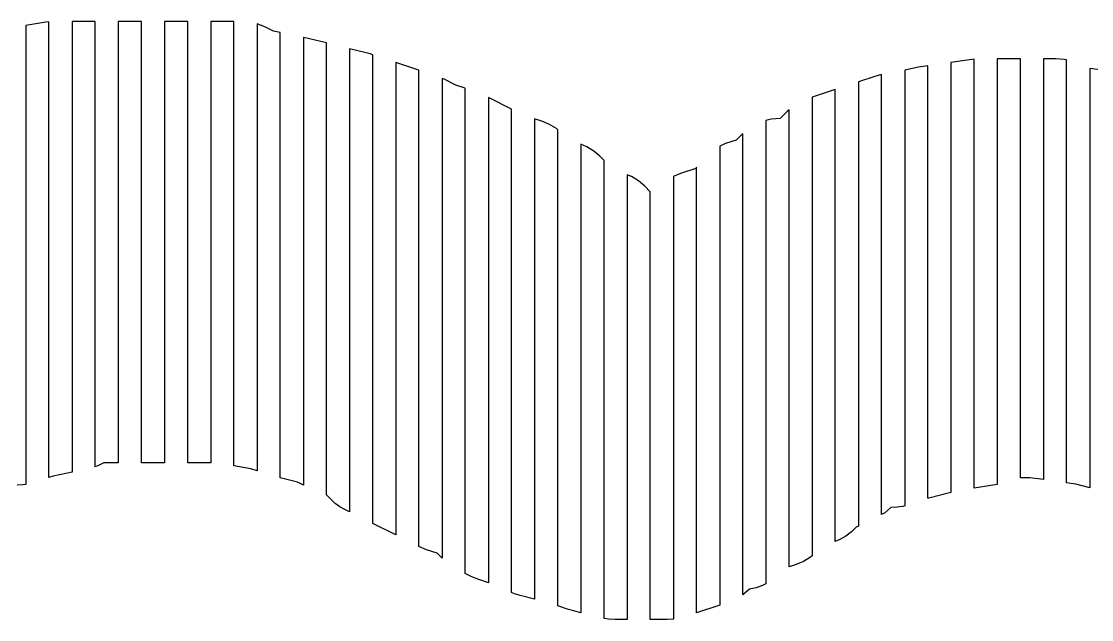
# Model space of a CAD drawing. Header units: millimetres. Extents: x -6 to 1890, y -8 to 898.
# Drawn here: x 548.8 to 733.9, y 89.1 to 192.6 of the extents above; entities that cross this region are included whole.
import ezdxf

# ---------------------------------------------------------------- set-up
doc = ezdxf.new("R2010")
doc.units = ezdxf.units.MM
doc.layers.add('PASSADAS_COMPLETAS', color=1, linetype='CONTINUOUS')
doc.layers.add('PECAS_2D', color=3, linetype='CONTINUOUS')

msp = doc.modelspace()

# ---------------------------------------------------------------- linework, layer by layer
at = {"layer": 'PASSADAS_COMPLETAS'}
msp.add_lwpolyline([(737.578, 183.95), (733.578, 184.521), (733.578, 179.338), (733.578, 178.042), (733.578, 176.746), (733.578, 175.45), (733.578, 174.155), (733.578, 172.859), (733.578, 171.563), (733.578, 170.267), (733.578, 168.972), (733.578, 167.676), (733.578, 166.38), (733.578, 163.788), (733.578, 161.197), (733.578, 159.901), (733.578, 158.605), (733.578, 157.309), (733.578, 156.014), (733.578, 122.323), (733.578, 121.027), (733.578, 119.731), (733.578, 118.436), (733.578, 117.14), (733.578, 115.844), (733.578, 114.548), (733.578, 111.957), (731.157, 112.562), (729.578, 112.787), (729.578, 116.639), (729.578, 117.923), (729.578, 119.207), (729.578, 120.491), (729.578, 121.775), (729.578, 156.442), (729.578, 157.726), (729.578, 159.01), (729.578, 160.294), (729.578, 161.578), (729.578, 164.146), (729.578, 167.998), (729.578, 169.282), (729.578, 170.566), (729.578, 171.85), (729.578, 173.134), (729.578, 174.418), (729.578, 175.702), (729.578, 176.986), (729.578, 178.27), (729.578, 179.554), (729.578, 180.838), (729.578, 185.974), (729.136, 186.078), (727.738, 186.186), (725.578, 186.186), (725.578, 179.684), (725.578, 178.383), (725.578, 177.083), (725.578, 175.782), (725.578, 174.482), (725.578, 173.181), (725.578, 171.881), (725.578, 170.58), (725.578, 169.28), (725.578, 166.679), (725.578, 164.078), (725.578, 162.777), (725.578, 161.477), (725.578, 160.176), (725.578, 158.876), (725.578, 157.575), (725.578, 156.275), (725.578, 122.462), (725.578, 121.162), (725.578, 119.861), (725.578, 118.561), (725.578, 117.26), (725.578, 115.96), (725.578, 113.359), (723.214, 113.697), (721.578, 113.697), (721.578, 117.58), (721.578, 118.874), (721.578, 120.169), (721.578, 121.463), (721.578, 122.758), (721.578, 124.052), (721.578, 157.708), (721.578, 159.003), (721.578, 160.297), (721.578, 161.592), (721.578, 164.18), (721.578, 166.769), (721.578, 168.064), (721.578, 169.358), (721.578, 170.653), (721.578, 171.947), (721.578, 173.242), (721.578, 174.536), (721.578, 175.831), (721.578, 177.125), (721.578, 178.419), (721.578, 179.714), (721.578, 186.186), (717.578, 186.186), (717.578, 179.725), (717.578, 178.432), (717.578, 177.14), (717.578, 175.848), (717.578, 174.555), (717.578, 173.263), (717.578, 171.971), (717.578, 170.678), (717.578, 169.386), (717.578, 168.094), (717.578, 165.509), (717.578, 162.924), (717.578, 161.632), (717.578, 160.34), (717.578, 159.048), (717.578, 157.755), (717.578, 124.155), (717.578, 122.863), (717.578, 121.57), (717.578, 120.278), (717.578, 118.986), (717.578, 117.693), (717.578, 116.401), (717.578, 112.524), (713.578, 111.857), (713.578, 115.765), (713.578, 117.067), (713.578, 118.37), (713.578, 119.672), (713.578, 120.975), (713.578, 122.277), (713.578, 156.142), (713.578, 157.444), (713.578, 158.746), (713.578, 160.049), (713.578, 161.351), (713.578, 162.654), (713.578, 165.259), (713.578, 166.561), (713.578, 169.166), (713.578, 170.469), (713.578, 171.771), (713.578, 173.074), (713.578, 174.376), (713.578, 175.679), (713.578, 176.981), (713.578, 178.284), (713.578, 179.586), (713.578, 186.098), (709.578, 185.531), (709.578, 179.005), (709.578, 177.7), (709.578, 176.395), (709.578, 175.09), (709.578, 173.785), (709.578, 172.48), (709.578, 171.174), (709.578, 169.869), (709.578, 168.564), (709.578, 167.259), (709.578, 165.954), (709.578, 163.344), (709.578, 160.733), (709.578, 159.428), (709.578, 158.123), (709.578, 156.818), (709.578, 155.513), (709.578, 122.885), (709.578, 121.58), (709.578, 120.274), (709.578, 118.969), (709.578, 117.664), (709.578, 116.359), (709.578, 115.054), (709.578, 111.139), (705.725, 110.175), (705.578, 110.126), (705.578, 113.997), (705.578, 115.287), (705.578, 116.577), (705.578, 117.868), (705.578, 119.158), (705.578, 120.448), (705.578, 156.574), (705.578, 157.865), (705.578, 159.155), (705.578, 160.445), (705.578, 161.735), (705.578, 164.316), (705.578, 166.896), (705.578, 168.186), (705.578, 169.477), (705.578, 170.767), (705.578, 172.057), (705.578, 173.347), (705.578, 174.638), (705.578, 175.928), (705.578, 177.218), (705.578, 178.508), (705.578, 184.959), (703.979, 184.717), (701.578, 184.237), (701.578, 177.736), (701.578, 176.436), (701.578, 175.136), (701.578, 173.835), (701.578, 172.535), (701.578, 171.235), (701.578, 169.935), (701.578, 168.635), (701.578, 167.335), (701.578, 166.035), (701.578, 164.734), (701.578, 163.434), (701.578, 160.834), (701.578, 159.534), (701.578, 158.234), (701.578, 156.934), (701.578, 155.633), (701.578, 154.333), (701.578, 119.229), (701.578, 117.929), (701.578, 116.629), (701.578, 115.329), (701.578, 114.029), (701.578, 112.729), (701.578, 108.828), (701.239, 108.735), (700.274, 108.578), (699.191, 108.526), (698.112, 107.625), (697.578, 107.304), (697.578, 111.176), (697.578, 112.466), (697.578, 113.756), (697.578, 115.047), (697.578, 116.337), (697.578, 117.627), (697.578, 155.048), (697.578, 156.339), (697.578, 157.629), (697.578, 158.92), (697.578, 160.21), (697.578, 162.791), (697.578, 164.081), (697.578, 165.371), (697.578, 166.662), (697.578, 167.952), (697.578, 169.243), (697.578, 170.533), (697.578, 171.823), (697.578, 173.114), (697.578, 174.404), (697.578, 175.694), (697.578, 176.985), (697.578, 183.437), (696.423, 183.134), (693.578, 182.186), (693.578, 175.67), (693.578, 174.367), (693.578, 173.063), (693.578, 171.76), (693.578, 169.154), (693.578, 167.851), (693.578, 166.547), (693.578, 165.244), (693.578, 163.941), (693.578, 161.335), (693.578, 160.031), (693.578, 158.728), (693.578, 157.425), (693.578, 156.122), (693.578, 154.819), (693.578, 153.516), (693.578, 115.723), (693.578, 114.42), (693.578, 113.117), (693.578, 111.814), (693.578, 110.51), (693.578, 109.207), (693.578, 105.298), (693.193, 105.136), (692.349, 104.299), (691.395, 103.573), (690.353, 102.979), (689.578, 102.663), (689.578, 107.875), (689.578, 109.179), (689.578, 110.482), (689.578, 111.785), (689.578, 113.088), (689.578, 114.391), (689.578, 152.183), (689.578, 153.486), (689.578, 154.789), (689.578, 156.092), (689.578, 157.395), (689.578, 160.002), (689.578, 161.305), (689.578, 162.608), (689.578, 163.911), (689.578, 165.214), (689.578, 166.518), (689.578, 167.821), (689.578, 169.124), (689.578, 171.73), (689.578, 173.033), (689.578, 174.337), (689.578, 180.852), (685.578, 179.519), (685.578, 173.017), (685.578, 171.716), (685.578, 170.416), (685.578, 169.115), (685.578, 167.815), (685.578, 165.214), (685.578, 162.613), (685.578, 161.313), (685.578, 160.012), (685.578, 158.712), (685.578, 157.412), (685.578, 156.111), (685.578, 154.811), (685.578, 153.51), (685.578, 152.21), (685.578, 150.909), (685.578, 149.609), (685.578, 111.896), (685.578, 110.596), (685.578, 109.296), (685.578, 107.995), (685.578, 106.695), (685.578, 105.394), (685.578, 104.094), (685.578, 100.193), (685.281, 99.938), (684.081, 99.197), (682.789, 98.652), (681.578, 98.248), (681.578, 102.139), (681.578, 103.436), (681.578, 104.733), (681.578, 106.029), (681.578, 107.326), (681.578, 108.623), (681.578, 111.217), (681.578, 147.527), (681.578, 148.824), (681.578, 150.121), (681.578, 151.418), (681.578, 152.714), (681.578, 154.011), (681.578, 155.308), (681.578, 156.605), (681.578, 157.902), (681.578, 159.198), (681.578, 160.495), (681.578, 161.792), (681.578, 163.089), (681.578, 164.386), (681.578, 165.682), (681.578, 166.979), (681.578, 168.276), (681.578, 169.573), (681.578, 170.87), (681.578, 177.354), (681.233, 177.058), (680.02, 175.845), (678.506, 175.736), (677.578, 175.515), (677.578, 169.047), (677.578, 167.754), (677.578, 166.46), (677.578, 165.167), (677.578, 163.874), (677.578, 162.58), (677.578, 161.287), (677.578, 159.993), (677.578, 158.7), (677.578, 156.113), (677.578, 153.526), (677.578, 152.232), (677.578, 150.939), (677.578, 149.645), (677.578, 148.352), (677.578, 147.058), (677.578, 106.961), (677.578, 105.667), (677.578, 104.374), (677.578, 103.08), (677.578, 101.787), (677.578, 100.493), (677.578, 99.2), (677.578, 95.319), (676.974, 95.018), (675.861, 94.633), (674.713, 94.388), (673.648, 93.475), (673.578, 93.432), (673.578, 97.295), (673.578, 98.583), (673.578, 99.87), (673.578, 101.158), (673.578, 102.446), (673.578, 103.733), (673.578, 143.651), (673.578, 144.938), (673.578, 146.226), (673.578, 147.513), (673.578, 148.801), (673.578, 150.089), (673.578, 151.376), (673.578, 152.664), (673.578, 153.952), (673.578, 155.239), (673.578, 156.527), (673.578, 157.815), (673.578, 159.102), (673.578, 161.678), (673.578, 162.965), (673.578, 164.253), (673.578, 165.541), (673.578, 166.828), (673.578, 173.266), (672.411, 172.114), (670.571, 171.501), (669.578, 171.085), (669.578, 164.575), (669.578, 163.273), (669.578, 161.971), (669.578, 160.669), (669.578, 159.367), (669.578, 158.065), (669.578, 156.763), (669.578, 155.461), (669.578, 154.159), (669.578, 152.857), (669.578, 151.555), (669.578, 150.253), (669.578, 148.951), (669.578, 147.649), (669.578, 146.347), (669.578, 145.045), (669.578, 143.743), (669.578, 142.441), (669.578, 141.139), (669.578, 103.381), (669.578, 102.079), (669.578, 100.777), (669.578, 99.475), (669.578, 98.173), (669.578, 96.871), (669.578, 95.569), (669.578, 91.663), (665.578, 90.33), (665.578, 94.184), (665.578, 95.468), (665.578, 96.753), (665.578, 98.038), (665.578, 99.322), (665.578, 100.607), (665.578, 101.891), (665.578, 139.145), (665.578, 140.43), (665.578, 141.714), (665.578, 142.999), (665.578, 144.283), (665.578, 145.568), (665.578, 146.853), (665.578, 148.137), (665.578, 149.422), (665.578, 151.991), (665.578, 153.276), (665.578, 154.56), (665.578, 155.845), (665.578, 157.13), (665.578, 158.414), (665.578, 159.699), (665.578, 160.983), (665.578, 167.406), (665.451, 167.209), (662.815, 166.33), (661.714, 165.881), (661.578, 165.803), (661.578, 158.014), (661.578, 156.715), (661.578, 155.417), (661.578, 154.119), (661.578, 152.82), (661.578, 151.522), (661.578, 150.224), (661.578, 148.925), (661.578, 147.627), (661.578, 146.329), (661.578, 145.03), (661.578, 143.732), (661.578, 142.434), (661.578, 141.135), (661.578, 139.837), (661.578, 138.539), (661.578, 137.24), (661.578, 135.942), (661.578, 99.589), (661.578, 98.291), (661.578, 96.992), (661.578, 95.694), (661.578, 94.396), (661.578, 93.097), (661.578, 89.203), (660.522, 89.137), (657.578, 89.137), (657.578, 93.033), (657.578, 94.332), (657.578, 95.631), (657.578, 96.93), (657.578, 98.229), (657.578, 131.998), (657.578, 133.297), (657.578, 134.596), (657.578, 135.895), (657.578, 137.193), (657.578, 138.492), (657.578, 139.791), (657.578, 141.09), (657.578, 142.389), (657.578, 144.986), (657.578, 147.584), (657.578, 151.481), (657.578, 154.078), (657.578, 155.377), (657.578, 163.17), (656.616, 164.132), (655.551, 165.044), (654.351, 165.785), (653.578, 166.111), (653.578, 158.284), (653.578, 156.979), (653.578, 154.37), (653.578, 147.846), (653.578, 141.323), (653.578, 140.018), (653.578, 137.409), (653.578, 136.104), (653.578, 134.8), (653.578, 133.495), (653.578, 132.19), (653.578, 130.886), (653.578, 98.27), (653.578, 96.965), (653.578, 95.66), (653.578, 94.356), (653.578, 93.051), (653.578, 89.137), (651.474, 89.137), (650.362, 89.205), (649.578, 89.351), (649.578, 93.248), (649.578, 94.547), (649.578, 95.845), (649.578, 97.144), (649.578, 98.443), (649.578, 132.215), (649.578, 133.514), (649.578, 134.813), (649.578, 136.112), (649.578, 137.411), (649.578, 141.308), (649.578, 143.905), (649.578, 146.503), (649.578, 149.101), (649.578, 151.699), (649.578, 154.297), (649.578, 156.895), (649.578, 159.492), (649.578, 160.791), (649.578, 162.09), (649.578, 168.585), (648.861, 169.302), (647.796, 170.214), (646.596, 170.956), (645.578, 171.385), (645.578, 163.665), (645.578, 162.379), (645.578, 161.092), (645.578, 158.519), (645.578, 155.946), (645.578, 153.373), (645.578, 150.8), (645.578, 148.227), (645.578, 145.653), (645.578, 143.08), (645.578, 140.507), (645.578, 139.221), (645.578, 137.934), (645.578, 136.647), (645.578, 135.361), (645.578, 100.624), (645.578, 99.337), (645.578, 98.05), (645.578, 96.764), (645.578, 95.477), (645.578, 94.191), (645.578, 92.904), (645.578, 90.331), (644.097, 90.701), (643.426, 90.897), (641.578, 91.513), (641.578, 94.087), (641.578, 95.374), (641.578, 96.661), (641.578, 97.948), (641.578, 99.235), (641.578, 100.522), (641.578, 101.809), (641.578, 137.845), (641.578, 140.419), (641.578, 141.706), (641.578, 145.568), (641.578, 148.142), (641.578, 150.716), (641.578, 153.29), (641.578, 155.864), (641.578, 158.438), (641.578, 161.012), (641.578, 162.299), (641.578, 166.16), (641.578, 167.447), (641.578, 173.882), (641.333, 174.092), (640.133, 174.834), (638.841, 175.378), (637.578, 175.799), (637.578, 169.303), (637.578, 168.004), (637.578, 166.705), (637.578, 164.107), (637.578, 162.808), (637.578, 160.209), (637.578, 157.611), (637.578, 155.013), (637.578, 152.415), (637.578, 149.816), (637.578, 147.218), (637.578, 144.62), (637.578, 143.321), (637.578, 142.022), (637.578, 140.722), (637.578, 103.047), (637.578, 101.748), (637.578, 100.449), (637.578, 99.15), (637.578, 97.851), (637.578, 96.552), (637.578, 95.252), (637.578, 92.654), (635.048, 93.287), (634.098, 93.58), (633.578, 93.806), (633.578, 96.38), (633.578, 97.667), (633.578, 98.954), (633.578, 100.241), (633.578, 101.528), (633.578, 102.815), (633.578, 104.102), (633.578, 142.714), (633.578, 144.002), (633.578, 145.289), (633.578, 146.576), (633.578, 147.863), (633.578, 150.437), (633.578, 153.011), (633.578, 155.585), (633.578, 158.159), (633.578, 160.734), (633.578, 163.308), (633.578, 165.882), (633.578, 167.169), (633.578, 169.743), (633.578, 171.03), (633.578, 172.317), (633.578, 177.466), (629.578, 179.466), (629.578, 173.008), (629.578, 171.716), (629.578, 170.424), (629.578, 167.841), (629.578, 166.55), (629.578, 163.967), (629.578, 161.383), (629.578, 158.8), (629.578, 156.217), (629.578, 153.634), (629.578, 151.051), (629.578, 149.759), (629.578, 148.468), (629.578, 147.176), (629.578, 145.884), (629.578, 107.137), (629.578, 105.845), (629.578, 104.554), (629.578, 103.262), (629.578, 101.971), (629.578, 100.679), (629.578, 99.387), (629.578, 95.513), (627.915, 96.067), (626.723, 96.561), (625.578, 97.133), (625.578, 102.3), (625.578, 103.591), (625.578, 104.883), (625.578, 106.175), (625.578, 107.467), (625.578, 108.758), (625.578, 147.508), (625.578, 148.8), (625.578, 150.092), (625.578, 151.383), (625.578, 152.675), (625.578, 155.258), (625.578, 157.842), (625.578, 160.425), (625.578, 163.008), (625.578, 165.592), (625.578, 168.175), (625.578, 170.758), (625.578, 173.342), (625.578, 174.633), (625.578, 175.925), (625.578, 181.092), (623.943, 181.637), (621.936, 182.64), (621.578, 182.789), (621.578, 177.599), (621.578, 176.301), (621.578, 175.004), (621.578, 172.409), (621.578, 171.112), (621.578, 168.517), (621.578, 165.922), (621.578, 163.327), (621.578, 160.732), (621.578, 158.137), (621.578, 155.542), (621.578, 154.245), (621.578, 152.947), (621.578, 151.65), (621.578, 150.353), (621.578, 149.055), (621.578, 111.429), (621.578, 110.132), (621.578, 108.835), (621.578, 107.537), (621.578, 106.24), (621.578, 104.942), (621.578, 103.645), (621.578, 99.753), (620.706, 100.624), (618.866, 101.237), (617.578, 101.779), (617.578, 105.642), (617.578, 106.93), (617.578, 108.218), (617.578, 109.505), (617.578, 110.793), (617.578, 112.081), (617.578, 113.368), (617.578, 150.71), (617.578, 151.998), (617.578, 153.286), (617.578, 154.573), (617.578, 155.861), (617.578, 158.436), (617.578, 161.012), (617.578, 163.587), (617.578, 166.162), (617.578, 168.737), (617.578, 171.313), (617.578, 173.888), (617.578, 175.176), (617.578, 177.751), (617.578, 179.039), (617.578, 184.189), (613.578, 185.523), (613.578, 180.333), (613.578, 179.035), (613.578, 177.738), (613.578, 175.143), (613.578, 172.548), (613.578, 169.953), (613.578, 167.358), (613.578, 164.762), (613.578, 162.167), (613.578, 159.572), (613.578, 158.275), (613.578, 156.977), (613.578, 155.68), (613.578, 154.382), (613.578, 153.085), (613.578, 151.787), (613.578, 115.457), (613.578, 112.862), (613.578, 111.565), (613.578, 110.267), (613.578, 108.969), (613.578, 103.779), (609.578, 105.779), (609.578, 109.64), (609.578, 110.927), (609.578, 112.214), (609.578, 113.501), (609.578, 114.788), (609.578, 116.075), (609.578, 118.649), (609.578, 153.396), (609.578, 154.683), (609.578, 155.97), (609.578, 157.257), (609.578, 158.544), (609.578, 159.83), (609.578, 162.404), (609.578, 164.978), (609.578, 167.552), (609.578, 170.126), (609.578, 172.7), (609.578, 175.274), (609.578, 176.561), (609.578, 179.134), (609.578, 180.421), (609.578, 181.708), (609.578, 186.856), (609.11, 187.012), (608.44, 187.207), (605.578, 187.923), (605.578, 182.752), (605.578, 181.459), (605.578, 180.167), (605.578, 177.582), (605.578, 174.996), (605.578, 172.411), (605.578, 169.826), (605.578, 167.24), (605.578, 164.655), (605.578, 162.07), (605.578, 159.485), (605.578, 158.192), (605.578, 156.899), (605.578, 155.607), (605.578, 119.413), (605.578, 118.12), (605.578, 116.828), (605.578, 115.535), (605.578, 114.243), (605.578, 112.95), (605.578, 111.657), (605.578, 107.779), (604.748, 108.194), (603.901, 108.676), (603.108, 109.248), (602.383, 109.899), (601.578, 110.704), (601.578, 113.312), (601.578, 114.615), (601.578, 115.919), (601.578, 117.222), (601.578, 118.526), (601.578, 119.83), (601.578, 121.133), (601.578, 156.332), (601.578, 157.635), (601.578, 158.939), (601.578, 160.243), (601.578, 162.85), (601.578, 165.457), (601.578, 168.064), (601.578, 170.672), (601.578, 173.279), (601.578, 175.886), (601.578, 178.493), (601.578, 179.797), (601.578, 181.101), (601.578, 182.404), (601.578, 183.708), (601.578, 188.923), (597.677, 189.887), (597.578, 189.907), (597.578, 184.742), (597.578, 183.45), (597.578, 180.868), (597.578, 176.993), (597.578, 174.411), (597.578, 171.828), (597.578, 169.245), (597.578, 166.663), (597.578, 164.08), (597.578, 161.497), (597.578, 160.206), (597.578, 158.915), (597.578, 157.623), (597.578, 122.757), (597.578, 121.465), (597.578, 120.174), (597.578, 118.883), (597.578, 117.591), (597.578, 116.3), (597.578, 115.008), (597.578, 112.426), (596.594, 112.918), (593.578, 113.672), (593.578, 116.24), (593.578, 117.524), (593.578, 118.808), (593.578, 120.091), (593.578, 121.375), (593.578, 122.659), (593.578, 123.943), (593.578, 158.609), (593.578, 159.893), (593.578, 161.177), (593.578, 162.461), (593.578, 163.745), (593.578, 166.313), (593.578, 168.88), (593.578, 171.448), (593.578, 174.016), (593.578, 176.584), (593.578, 179.152), (593.578, 180.436), (593.578, 183.004), (593.578, 184.287), (593.578, 185.571), (593.578, 190.707), (592.409, 190.941), (590.913, 191.689), (589.578, 192.226), (589.578, 185.78), (589.578, 184.491), (589.578, 183.202), (589.578, 180.624), (589.578, 178.045), (589.578, 175.467), (589.578, 172.889), (589.578, 170.311), (589.578, 167.732), (589.578, 165.154), (589.578, 163.865), (589.578, 162.576), (589.578, 161.287), (589.578, 159.998), (589.578, 158.708), (589.578, 125.191), (589.578, 123.902), (589.578, 122.613), (589.578, 121.324), (589.578, 120.035), (589.578, 118.745), (589.578, 117.456), (589.578, 114.878), (588.521, 115.23), (585.578, 115.721), (585.578, 118.329), (585.578, 119.633), (585.578, 120.936), (585.578, 122.24), (585.578, 123.544), (585.578, 124.848), (585.578, 160.053), (585.578, 161.356), (585.578, 162.66), (585.578, 163.964), (585.578, 165.268), (585.578, 167.876), (585.578, 170.483), (585.578, 173.091), (585.578, 175.699), (585.578, 178.307), (585.578, 179.611), (585.578, 180.914), (585.578, 182.218), (585.578, 183.522), (585.578, 184.826), (585.578, 186.13), (585.578, 192.649), (581.578, 192.649), (581.578, 187.472), (581.578, 186.177), (581.578, 184.883), (581.578, 183.589), (581.578, 182.294), (581.578, 179.706), (581.578, 177.117), (581.578, 174.528), (581.578, 171.939), (581.578, 169.351), (581.578, 166.762), (581.578, 164.173), (581.578, 162.879), (581.578, 161.585), (581.578, 160.29), (581.578, 126.637), (581.578, 125.342), (581.578, 124.048), (581.578, 122.754), (581.578, 121.459), (581.578, 120.165), (581.578, 118.871), (581.578, 116.282), (577.578, 116.282), (577.578, 120.165), (577.578, 121.459), (577.578, 122.754), (577.578, 124.048), (577.578, 125.342), (577.578, 126.637), (577.578, 160.29), (577.578, 161.585), (577.578, 162.879), (577.578, 164.173), (577.578, 166.762), (577.578, 169.351), (577.578, 171.939), (577.578, 174.528), (577.578, 177.117), (577.578, 179.706), (577.578, 182.294), (577.578, 183.589), (577.578, 186.177), (577.578, 187.472), (577.578, 192.649), (573.578, 192.649), (573.578, 187.472), (573.578, 186.177), (573.578, 184.883), (573.578, 182.294), (573.578, 181), (573.578, 178.411), (573.578, 175.823), (573.578, 173.234), (573.578, 170.645), (573.578, 168.056), (573.578, 165.468), (573.578, 164.173), (573.578, 162.879), (573.578, 161.585), (573.578, 126.637), (573.578, 125.342), (573.578, 124.048), (573.578, 122.754), (573.578, 121.459), (573.578, 120.165), (573.578, 116.282), (569.578, 116.282), (569.578, 120.165), (569.578, 121.459), (569.578, 122.754), (569.578, 124.048), (569.578, 125.342), (569.578, 161.585), (569.578, 162.879), (569.578, 164.173), (569.578, 165.468), (569.578, 168.056), (569.578, 170.645), (569.578, 173.234), (569.578, 175.823), (569.578, 178.411), (569.578, 179.706), (569.578, 182.294), (569.578, 184.883), (569.578, 186.177), (569.578, 187.472), (569.578, 192.649), (565.578, 192.649), (565.578, 187.472), (565.578, 186.177), (565.578, 184.883), (565.578, 183.589), (565.578, 181), (565.578, 179.706), (565.578, 177.117), (565.578, 174.528), (565.578, 171.939), (565.578, 169.351), (565.578, 166.762), (565.578, 165.468), (565.578, 164.173), (565.578, 162.879), (565.578, 161.585), (565.578, 125.342), (565.578, 124.048), (565.578, 122.754), (565.578, 121.459), (565.578, 120.165), (565.578, 116.282), (563.081, 116.282), (562.163, 115.801), (561.578, 115.575), (561.578, 119.429), (561.578, 120.713), (561.578, 121.998), (561.578, 123.282), (561.578, 124.567), (561.578, 125.852), (561.578, 159.25), (561.578, 160.535), (561.578, 161.82), (561.578, 163.104), (561.578, 164.389), (561.578, 166.958), (561.578, 169.527), (561.578, 172.096), (561.578, 174.665), (561.578, 177.234), (561.578, 179.804), (561.578, 182.373), (561.578, 183.657), (561.578, 186.226), (561.578, 187.511), (561.578, 192.649), (557.578, 192.649), (557.578, 186.149), (557.578, 184.849), (557.578, 183.549), (557.578, 182.248), (557.578, 180.948), (557.578, 178.348), (557.578, 177.048), (557.578, 174.448), (557.578, 171.848), (557.578, 169.247), (557.578, 166.647), (557.578, 165.347), (557.578, 164.047), (557.578, 162.747), (557.578, 161.447), (557.578, 160.147), (557.578, 125.044), (557.578, 123.744), (557.578, 122.444), (557.578, 121.144), (557.578, 119.844), (557.578, 118.544), (557.578, 114.643), (554.283, 113.984), (553.578, 113.749), (553.578, 117.626), (553.578, 118.918), (553.578, 120.21), (553.578, 121.502), (553.578, 122.794), (553.578, 124.086), (553.578, 160.267), (553.578, 161.559), (553.578, 162.851), (553.578, 164.143), (553.578, 166.728), (553.578, 169.312), (553.578, 171.896), (553.578, 175.773), (553.578, 178.357), (553.578, 180.941), (553.578, 183.526), (553.578, 184.818), (553.578, 186.11), (553.578, 192.571), (553.032, 192.525), (549.578, 191.95), (549.578, 185.441), (549.578, 184.139), (549.578, 181.536), (549.578, 178.932), (549.578, 177.631), (549.578, 175.027), (549.578, 172.424), (549.578, 169.82), (549.578, 167.217), (549.578, 164.613), (549.578, 163.311), (549.578, 162.01), (549.578, 160.708), (549.578, 158.105), (549.578, 122.958), (549.578, 121.656), (549.578, 120.354), (549.578, 119.052), (549.578, 117.751), (549.578, 116.449), (549.578, 112.544), (549.039, 112.456), (548.065, 112.404)], dxfattribs=at)
at = {"layer": 'PECAS_2D'}
msp.add_lwpolyline([(737.578, 183.95), (733.578, 184.521), (733.578, 179.338), (733.578, 178.042), (733.578, 176.746), (733.578, 175.45), (733.578, 174.155), (733.578, 172.859), (733.578, 171.563), (733.578, 170.267), (733.578, 168.972), (733.578, 167.676), (733.578, 166.38), (733.578, 163.788), (733.578, 161.197), (733.578, 159.901), (733.578, 158.605), (733.578, 157.309), (733.578, 156.014), (733.578, 122.323), (733.578, 121.027), (733.578, 119.731), (733.578, 118.436), (733.578, 117.14), (733.578, 115.844), (733.578, 114.548), (733.578, 111.957), (731.157, 112.562), (729.578, 112.787), (729.578, 116.639), (729.578, 117.923), (729.578, 119.207), (729.578, 120.491), (729.578, 121.775), (729.578, 156.442), (729.578, 157.726), (729.578, 159.01), (729.578, 160.294), (729.578, 161.578), (729.578, 164.146), (729.578, 167.998), (729.578, 169.282), (729.578, 170.566), (729.578, 171.85), (729.578, 173.134), (729.578, 174.418), (729.578, 175.702), (729.578, 176.986), (729.578, 178.27), (729.578, 179.554), (729.578, 180.838), (729.578, 185.974), (729.136, 186.078), (727.738, 186.186), (725.578, 186.186), (725.578, 179.684), (725.578, 178.383), (725.578, 177.083), (725.578, 175.782), (725.578, 174.482), (725.578, 173.181), (725.578, 171.881), (725.578, 170.58), (725.578, 169.28), (725.578, 166.679), (725.578, 164.078), (725.578, 162.777), (725.578, 161.477), (725.578, 160.176), (725.578, 158.876), (725.578, 157.575), (725.578, 156.275), (725.578, 122.462), (725.578, 121.162), (725.578, 119.861), (725.578, 118.561), (725.578, 117.26), (725.578, 115.96), (725.578, 113.359), (723.214, 113.697), (721.578, 113.697), (721.578, 117.58), (721.578, 118.874), (721.578, 120.169), (721.578, 121.463), (721.578, 122.758), (721.578, 124.052), (721.578, 157.708), (721.578, 159.003), (721.578, 160.297), (721.578, 161.592), (721.578, 164.18), (721.578, 166.769), (721.578, 168.064), (721.578, 169.358), (721.578, 170.653), (721.578, 171.947), (721.578, 173.242), (721.578, 174.536), (721.578, 175.831), (721.578, 177.125), (721.578, 178.419), (721.578, 179.714), (721.578, 186.186), (717.578, 186.186), (717.578, 179.725), (717.578, 178.432), (717.578, 177.14), (717.578, 175.848), (717.578, 174.555), (717.578, 173.263), (717.578, 171.971), (717.578, 170.678), (717.578, 169.386), (717.578, 168.094), (717.578, 165.509), (717.578, 162.924), (717.578, 161.632), (717.578, 160.34), (717.578, 159.048), (717.578, 157.755), (717.578, 124.155), (717.578, 122.863), (717.578, 121.57), (717.578, 120.278), (717.578, 118.986), (717.578, 117.693), (717.578, 116.401), (717.578, 112.524), (713.578, 111.857), (713.578, 115.765), (713.578, 117.067), (713.578, 118.37), (713.578, 119.672), (713.578, 120.975), (713.578, 122.277), (713.578, 156.142), (713.578, 157.444), (713.578, 158.746), (713.578, 160.049), (713.578, 161.351), (713.578, 162.654), (713.578, 165.259), (713.578, 166.561), (713.578, 169.166), (713.578, 170.469), (713.578, 171.771), (713.578, 173.074), (713.578, 174.376), (713.578, 175.679), (713.578, 176.981), (713.578, 178.284), (713.578, 179.586), (713.578, 186.098), (709.578, 185.531), (709.578, 179.005), (709.578, 177.7), (709.578, 176.395), (709.578, 175.09), (709.578, 173.785), (709.578, 172.48), (709.578, 171.174), (709.578, 169.869), (709.578, 168.564), (709.578, 167.259), (709.578, 165.954), (709.578, 163.344), (709.578, 160.733), (709.578, 159.428), (709.578, 158.123), (709.578, 156.818), (709.578, 155.513), (709.578, 122.885), (709.578, 121.58), (709.578, 120.274), (709.578, 118.969), (709.578, 117.664), (709.578, 116.359), (709.578, 115.054), (709.578, 111.139), (705.725, 110.175), (705.578, 110.126), (705.578, 113.997), (705.578, 115.287), (705.578, 116.577), (705.578, 117.868), (705.578, 119.158), (705.578, 120.448), (705.578, 156.574), (705.578, 157.865), (705.578, 159.155), (705.578, 160.445), (705.578, 161.735), (705.578, 164.316), (705.578, 166.896), (705.578, 168.186), (705.578, 169.477), (705.578, 170.767), (705.578, 172.057), (705.578, 173.347), (705.578, 174.638), (705.578, 175.928), (705.578, 177.218), (705.578, 178.508), (705.578, 184.959), (703.979, 184.717), (701.578, 184.237), (701.578, 177.736), (701.578, 176.436), (701.578, 175.136), (701.578, 173.835), (701.578, 172.535), (701.578, 171.235), (701.578, 169.935), (701.578, 168.635), (701.578, 167.335), (701.578, 166.035), (701.578, 164.734), (701.578, 163.434), (701.578, 160.834), (701.578, 159.534), (701.578, 158.234), (701.578, 156.934), (701.578, 155.633), (701.578, 154.333), (701.578, 119.229), (701.578, 117.929), (701.578, 116.629), (701.578, 115.329), (701.578, 114.029), (701.578, 112.729), (701.578, 108.828), (701.239, 108.735), (700.274, 108.578), (699.191, 108.526), (698.112, 107.625), (697.578, 107.304), (697.578, 111.176), (697.578, 112.466), (697.578, 113.756), (697.578, 115.047), (697.578, 116.337), (697.578, 117.627), (697.578, 155.048), (697.578, 156.339), (697.578, 157.629), (697.578, 158.92), (697.578, 160.21), (697.578, 162.791), (697.578, 164.081), (697.578, 165.371), (697.578, 166.662), (697.578, 167.952), (697.578, 169.243), (697.578, 170.533), (697.578, 171.823), (697.578, 173.114), (697.578, 174.404), (697.578, 175.694), (697.578, 176.985), (697.578, 183.437), (696.423, 183.134), (693.578, 182.186), (693.578, 175.67), (693.578, 174.367), (693.578, 173.063), (693.578, 171.76), (693.578, 169.154), (693.578, 167.851), (693.578, 166.547), (693.578, 165.244), (693.578, 163.941), (693.578, 161.335), (693.578, 160.031), (693.578, 158.728), (693.578, 157.425), (693.578, 156.122), (693.578, 154.819), (693.578, 153.516), (693.578, 115.723), (693.578, 114.42), (693.578, 113.117), (693.578, 111.814), (693.578, 110.51), (693.578, 109.207), (693.578, 105.298), (693.193, 105.136), (692.349, 104.299), (691.395, 103.573), (690.353, 102.979), (689.578, 102.663), (689.578, 107.875), (689.578, 109.179), (689.578, 110.482), (689.578, 111.785), (689.578, 113.088), (689.578, 114.391), (689.578, 152.183), (689.578, 153.486), (689.578, 154.789), (689.578, 156.092), (689.578, 157.395), (689.578, 160.002), (689.578, 161.305), (689.578, 162.608), (689.578, 163.911), (689.578, 165.214), (689.578, 166.518), (689.578, 167.821), (689.578, 169.124), (689.578, 171.73), (689.578, 173.033), (689.578, 174.337), (689.578, 180.852), (685.578, 179.519), (685.578, 173.017), (685.578, 171.716), (685.578, 170.416), (685.578, 169.115), (685.578, 167.815), (685.578, 165.214), (685.578, 162.613), (685.578, 161.313), (685.578, 160.012), (685.578, 158.712), (685.578, 157.412), (685.578, 156.111), (685.578, 154.811), (685.578, 153.51), (685.578, 152.21), (685.578, 150.909), (685.578, 149.609), (685.578, 111.896), (685.578, 110.596), (685.578, 109.296), (685.578, 107.995), (685.578, 106.695), (685.578, 105.394), (685.578, 104.094), (685.578, 100.193), (685.281, 99.938), (684.081, 99.197), (682.789, 98.652), (681.578, 98.248), (681.578, 102.139), (681.578, 103.436), (681.578, 104.733), (681.578, 106.029), (681.578, 107.326), (681.578, 108.623), (681.578, 111.217), (681.578, 147.527), (681.578, 148.824), (681.578, 150.121), (681.578, 151.418), (681.578, 152.714), (681.578, 154.011), (681.578, 155.308), (681.578, 156.605), (681.578, 157.902), (681.578, 159.198), (681.578, 160.495), (681.578, 161.792), (681.578, 163.089), (681.578, 164.386), (681.578, 165.682), (681.578, 166.979), (681.578, 168.276), (681.578, 169.573), (681.578, 170.87), (681.578, 177.354), (681.233, 177.058), (680.02, 175.845), (678.506, 175.736), (677.578, 175.515), (677.578, 169.047), (677.578, 167.754), (677.578, 166.46), (677.578, 165.167), (677.578, 163.874), (677.578, 162.58), (677.578, 161.287), (677.578, 159.993), (677.578, 158.7), (677.578, 156.113), (677.578, 153.526), (677.578, 152.232), (677.578, 150.939), (677.578, 149.645), (677.578, 148.352), (677.578, 147.058), (677.578, 106.961), (677.578, 105.667), (677.578, 104.374), (677.578, 103.08), (677.578, 101.787), (677.578, 100.493), (677.578, 99.2), (677.578, 95.319), (676.974, 95.018), (675.861, 94.633), (674.713, 94.388), (673.648, 93.475), (673.578, 93.432), (673.578, 97.295), (673.578, 98.583), (673.578, 99.87), (673.578, 101.158), (673.578, 102.446), (673.578, 103.733), (673.578, 143.651), (673.578, 144.938), (673.578, 146.226), (673.578, 147.513), (673.578, 148.801), (673.578, 150.089), (673.578, 151.376), (673.578, 152.664), (673.578, 153.952), (673.578, 155.239), (673.578, 156.527), (673.578, 157.815), (673.578, 159.102), (673.578, 161.678), (673.578, 162.965), (673.578, 164.253), (673.578, 165.541), (673.578, 166.828), (673.578, 173.266), (672.411, 172.114), (670.571, 171.501), (669.578, 171.085), (669.578, 164.575), (669.578, 163.273), (669.578, 161.971), (669.578, 160.669), (669.578, 159.367), (669.578, 158.065), (669.578, 156.763), (669.578, 155.461), (669.578, 154.159), (669.578, 152.857), (669.578, 151.555), (669.578, 150.253), (669.578, 148.951), (669.578, 147.649), (669.578, 146.347), (669.578, 145.045), (669.578, 143.743), (669.578, 142.441), (669.578, 141.139), (669.578, 103.381), (669.578, 102.079), (669.578, 100.777), (669.578, 99.475), (669.578, 98.173), (669.578, 96.871), (669.578, 95.569), (669.578, 91.663), (665.578, 90.33), (665.578, 94.184), (665.578, 95.468), (665.578, 96.753), (665.578, 98.038), (665.578, 99.322), (665.578, 100.607), (665.578, 101.891), (665.578, 139.145), (665.578, 140.43), (665.578, 141.714), (665.578, 142.999), (665.578, 144.283), (665.578, 145.568), (665.578, 146.853), (665.578, 148.137), (665.578, 149.422), (665.578, 151.991), (665.578, 153.276), (665.578, 154.56), (665.578, 155.845), (665.578, 157.13), (665.578, 158.414), (665.578, 159.699), (665.578, 160.983), (665.578, 167.406), (665.451, 167.209), (662.815, 166.33), (661.714, 165.881), (661.578, 165.803), (661.578, 158.014), (661.578, 156.715), (661.578, 155.417), (661.578, 154.119), (661.578, 152.82), (661.578, 151.522), (661.578, 150.224), (661.578, 148.925), (661.578, 147.627), (661.578, 146.329), (661.578, 145.03), (661.578, 143.732), (661.578, 142.434), (661.578, 141.135), (661.578, 139.837), (661.578, 138.539), (661.578, 137.24), (661.578, 135.942), (661.578, 99.589), (661.578, 98.291), (661.578, 96.992), (661.578, 95.694), (661.578, 94.396), (661.578, 93.097), (661.578, 89.203), (660.522, 89.137), (657.578, 89.137), (657.578, 93.033), (657.578, 94.332), (657.578, 95.631), (657.578, 96.93), (657.578, 98.229), (657.578, 131.998), (657.578, 133.297), (657.578, 134.596), (657.578, 135.895), (657.578, 137.193), (657.578, 138.492), (657.578, 139.791), (657.578, 141.09), (657.578, 142.389), (657.578, 144.986), (657.578, 147.584), (657.578, 151.481), (657.578, 154.078), (657.578, 155.377), (657.578, 163.17), (656.616, 164.132), (655.551, 165.044), (654.351, 165.785), (653.578, 166.111), (653.578, 158.284), (653.578, 156.979), (653.578, 154.37), (653.578, 147.846), (653.578, 141.323), (653.578, 140.018), (653.578, 137.409), (653.578, 136.104), (653.578, 134.8), (653.578, 133.495), (653.578, 132.19), (653.578, 130.886), (653.578, 98.27), (653.578, 96.965), (653.578, 95.66), (653.578, 94.356), (653.578, 93.051), (653.578, 89.137), (651.474, 89.137), (650.362, 89.205), (649.578, 89.351), (649.578, 93.248), (649.578, 94.547), (649.578, 95.845), (649.578, 97.144), (649.578, 98.443), (649.578, 132.215), (649.578, 133.514), (649.578, 134.813), (649.578, 136.112), (649.578, 137.411), (649.578, 141.308), (649.578, 143.905), (649.578, 146.503), (649.578, 149.101), (649.578, 151.699), (649.578, 154.297), (649.578, 156.895), (649.578, 159.492), (649.578, 160.791), (649.578, 162.09), (649.578, 168.585), (648.861, 169.302), (647.796, 170.214), (646.596, 170.956), (645.578, 171.385), (645.578, 163.665), (645.578, 162.379), (645.578, 161.092), (645.578, 158.519), (645.578, 155.946), (645.578, 153.373), (645.578, 150.8), (645.578, 148.227), (645.578, 145.653), (645.578, 143.08), (645.578, 140.507), (645.578, 139.221), (645.578, 137.934), (645.578, 136.647), (645.578, 135.361), (645.578, 100.624), (645.578, 99.337), (645.578, 98.05), (645.578, 96.764), (645.578, 95.477), (645.578, 94.191), (645.578, 92.904), (645.578, 90.331), (644.097, 90.701), (643.426, 90.897), (641.578, 91.513), (641.578, 94.087), (641.578, 95.374), (641.578, 96.661), (641.578, 97.948), (641.578, 99.235), (641.578, 100.522), (641.578, 101.809), (641.578, 137.845), (641.578, 140.419), (641.578, 141.706), (641.578, 145.568), (641.578, 148.142), (641.578, 150.716), (641.578, 153.29), (641.578, 155.864), (641.578, 158.438), (641.578, 161.012), (641.578, 162.299), (641.578, 166.16), (641.578, 167.447), (641.578, 173.882), (641.333, 174.092), (640.133, 174.834), (638.841, 175.378), (637.578, 175.799), (637.578, 169.303), (637.578, 168.004), (637.578, 166.705), (637.578, 164.107), (637.578, 162.808), (637.578, 160.209), (637.578, 157.611), (637.578, 155.013), (637.578, 152.415), (637.578, 149.816), (637.578, 147.218), (637.578, 144.62), (637.578, 143.321), (637.578, 142.022), (637.578, 140.722), (637.578, 103.047), (637.578, 101.748), (637.578, 100.449), (637.578, 99.15), (637.578, 97.851), (637.578, 96.552), (637.578, 95.252), (637.578, 92.654), (635.048, 93.287), (634.098, 93.58), (633.578, 93.806), (633.578, 96.38), (633.578, 97.667), (633.578, 98.954), (633.578, 100.241), (633.578, 101.528), (633.578, 102.815), (633.578, 104.102), (633.578, 142.714), (633.578, 144.002), (633.578, 145.289), (633.578, 146.576), (633.578, 147.863), (633.578, 150.437), (633.578, 153.011), (633.578, 155.585), (633.578, 158.159), (633.578, 160.734), (633.578, 163.308), (633.578, 165.882), (633.578, 167.169), (633.578, 169.743), (633.578, 171.03), (633.578, 172.317), (633.578, 177.466), (629.578, 179.466), (629.578, 173.008), (629.578, 171.716), (629.578, 170.424), (629.578, 167.841), (629.578, 166.55), (629.578, 163.967), (629.578, 161.383), (629.578, 158.8), (629.578, 156.217), (629.578, 153.634), (629.578, 151.051), (629.578, 149.759), (629.578, 148.468), (629.578, 147.176), (629.578, 145.884), (629.578, 107.137), (629.578, 105.845), (629.578, 104.554), (629.578, 103.262), (629.578, 101.971), (629.578, 100.679), (629.578, 99.387), (629.578, 95.513), (627.915, 96.067), (626.723, 96.561), (625.578, 97.133), (625.578, 102.3), (625.578, 103.591), (625.578, 104.883), (625.578, 106.175), (625.578, 107.467), (625.578, 108.758), (625.578, 147.508), (625.578, 148.8), (625.578, 150.092), (625.578, 151.383), (625.578, 152.675), (625.578, 155.258), (625.578, 157.842), (625.578, 160.425), (625.578, 163.008), (625.578, 165.592), (625.578, 168.175), (625.578, 170.758), (625.578, 173.342), (625.578, 174.633), (625.578, 175.925), (625.578, 181.092), (623.943, 181.637), (621.936, 182.64), (621.578, 182.789), (621.578, 177.599), (621.578, 176.301), (621.578, 175.004), (621.578, 172.409), (621.578, 171.112), (621.578, 168.517), (621.578, 165.922), (621.578, 163.327), (621.578, 160.732), (621.578, 158.137), (621.578, 155.542), (621.578, 154.245), (621.578, 152.947), (621.578, 151.65), (621.578, 150.353), (621.578, 149.055), (621.578, 111.429), (621.578, 110.132), (621.578, 108.835), (621.578, 107.537), (621.578, 106.24), (621.578, 104.942), (621.578, 103.645), (621.578, 99.753), (620.706, 100.624), (618.866, 101.237), (617.578, 101.779), (617.578, 105.642), (617.578, 106.93), (617.578, 108.218), (617.578, 109.505), (617.578, 110.793), (617.578, 112.081), (617.578, 113.368), (617.578, 150.71), (617.578, 151.998), (617.578, 153.286), (617.578, 154.573), (617.578, 155.861), (617.578, 158.436), (617.578, 161.012), (617.578, 163.587), (617.578, 166.162), (617.578, 168.737), (617.578, 171.313), (617.578, 173.888), (617.578, 175.176), (617.578, 177.751), (617.578, 179.039), (617.578, 184.189), (613.578, 185.523), (613.578, 180.333), (613.578, 179.035), (613.578, 177.738), (613.578, 175.143), (613.578, 172.548), (613.578, 169.953), (613.578, 167.358), (613.578, 164.762), (613.578, 162.167), (613.578, 159.572), (613.578, 158.275), (613.578, 156.977), (613.578, 155.68), (613.578, 154.382), (613.578, 153.085), (613.578, 151.787), (613.578, 115.457), (613.578, 112.862), (613.578, 111.565), (613.578, 110.267), (613.578, 108.969), (613.578, 103.779), (609.578, 105.779), (609.578, 109.64), (609.578, 110.927), (609.578, 112.214), (609.578, 113.501), (609.578, 114.788), (609.578, 116.075), (609.578, 118.649), (609.578, 153.396), (609.578, 154.683), (609.578, 155.97), (609.578, 157.257), (609.578, 158.544), (609.578, 159.83), (609.578, 162.404), (609.578, 164.978), (609.578, 167.552), (609.578, 170.126), (609.578, 172.7), (609.578, 175.274), (609.578, 176.561), (609.578, 179.134), (609.578, 180.421), (609.578, 181.708), (609.578, 186.856), (609.11, 187.012), (608.44, 187.207), (605.578, 187.923), (605.578, 182.752), (605.578, 181.459), (605.578, 180.167), (605.578, 177.582), (605.578, 174.996), (605.578, 172.411), (605.578, 169.826), (605.578, 167.24), (605.578, 164.655), (605.578, 162.07), (605.578, 159.485), (605.578, 158.192), (605.578, 156.899), (605.578, 155.607), (605.578, 119.413), (605.578, 118.12), (605.578, 116.828), (605.578, 115.535), (605.578, 114.243), (605.578, 112.95), (605.578, 111.657), (605.578, 107.779), (604.748, 108.194), (603.901, 108.676), (603.108, 109.248), (602.383, 109.899), (601.578, 110.704), (601.578, 113.312), (601.578, 114.615), (601.578, 115.919), (601.578, 117.222), (601.578, 118.526), (601.578, 119.83), (601.578, 121.133), (601.578, 156.332), (601.578, 157.635), (601.578, 158.939), (601.578, 160.243), (601.578, 162.85), (601.578, 165.457), (601.578, 168.064), (601.578, 170.672), (601.578, 173.279), (601.578, 175.886), (601.578, 178.493), (601.578, 179.797), (601.578, 181.101), (601.578, 182.404), (601.578, 183.708), (601.578, 188.923), (597.677, 189.887), (597.578, 189.907), (597.578, 184.742), (597.578, 183.45), (597.578, 180.868), (597.578, 176.993), (597.578, 174.411), (597.578, 171.828), (597.578, 169.245), (597.578, 166.663), (597.578, 164.08), (597.578, 161.497), (597.578, 160.206), (597.578, 158.915), (597.578, 157.623), (597.578, 122.757), (597.578, 121.465), (597.578, 120.174), (597.578, 118.883), (597.578, 117.591), (597.578, 116.3), (597.578, 115.008), (597.578, 112.426), (596.594, 112.918), (593.578, 113.672), (593.578, 116.24), (593.578, 117.524), (593.578, 118.808), (593.578, 120.091), (593.578, 121.375), (593.578, 122.659), (593.578, 123.943), (593.578, 158.609), (593.578, 159.893), (593.578, 161.177), (593.578, 162.461), (593.578, 163.745), (593.578, 166.313), (593.578, 168.88), (593.578, 171.448), (593.578, 174.016), (593.578, 176.584), (593.578, 179.152), (593.578, 180.436), (593.578, 183.004), (593.578, 184.287), (593.578, 185.571), (593.578, 190.707), (592.409, 190.941), (590.913, 191.689), (589.578, 192.226), (589.578, 185.78), (589.578, 184.491), (589.578, 183.202), (589.578, 180.624), (589.578, 178.045), (589.578, 175.467), (589.578, 172.889), (589.578, 170.311), (589.578, 167.732), (589.578, 165.154), (589.578, 163.865), (589.578, 162.576), (589.578, 161.287), (589.578, 159.998), (589.578, 158.708), (589.578, 125.191), (589.578, 123.902), (589.578, 122.613), (589.578, 121.324), (589.578, 120.035), (589.578, 118.745), (589.578, 117.456), (589.578, 114.878), (588.521, 115.23), (585.578, 115.721), (585.578, 118.329), (585.578, 119.633), (585.578, 120.936), (585.578, 122.24), (585.578, 123.544), (585.578, 124.848), (585.578, 160.053), (585.578, 161.356), (585.578, 162.66), (585.578, 163.964), (585.578, 165.268), (585.578, 167.876), (585.578, 170.483), (585.578, 173.091), (585.578, 175.699), (585.578, 178.307), (585.578, 179.611), (585.578, 180.914), (585.578, 182.218), (585.578, 183.522), (585.578, 184.826), (585.578, 186.13), (585.578, 192.649), (581.578, 192.649), (581.578, 187.472), (581.578, 186.177), (581.578, 184.883), (581.578, 183.589), (581.578, 182.294), (581.578, 179.706), (581.578, 177.117), (581.578, 174.528), (581.578, 171.939), (581.578, 169.351), (581.578, 166.762), (581.578, 164.173), (581.578, 162.879), (581.578, 161.585), (581.578, 160.29), (581.578, 126.637), (581.578, 125.342), (581.578, 124.048), (581.578, 122.754), (581.578, 121.459), (581.578, 120.165), (581.578, 118.871), (581.578, 116.282), (577.578, 116.282), (577.578, 120.165), (577.578, 121.459), (577.578, 122.754), (577.578, 124.048), (577.578, 125.342), (577.578, 126.637), (577.578, 160.29), (577.578, 161.585), (577.578, 162.879), (577.578, 164.173), (577.578, 166.762), (577.578, 169.351), (577.578, 171.939), (577.578, 174.528), (577.578, 177.117), (577.578, 179.706), (577.578, 182.294), (577.578, 183.589), (577.578, 186.177), (577.578, 187.472), (577.578, 192.649), (573.578, 192.649), (573.578, 187.472), (573.578, 186.177), (573.578, 184.883), (573.578, 182.294), (573.578, 181), (573.578, 178.411), (573.578, 175.823), (573.578, 173.234), (573.578, 170.645), (573.578, 168.056), (573.578, 165.468), (573.578, 164.173), (573.578, 162.879), (573.578, 161.585), (573.578, 126.637), (573.578, 125.342), (573.578, 124.048), (573.578, 122.754), (573.578, 121.459), (573.578, 120.165), (573.578, 116.282), (569.578, 116.282), (569.578, 120.165), (569.578, 121.459), (569.578, 122.754), (569.578, 124.048), (569.578, 125.342), (569.578, 161.585), (569.578, 162.879), (569.578, 164.173), (569.578, 165.468), (569.578, 168.056), (569.578, 170.645), (569.578, 173.234), (569.578, 175.823), (569.578, 178.411), (569.578, 179.706), (569.578, 182.294), (569.578, 184.883), (569.578, 186.177), (569.578, 187.472), (569.578, 192.649), (565.578, 192.649), (565.578, 187.472), (565.578, 186.177), (565.578, 184.883), (565.578, 183.589), (565.578, 181), (565.578, 179.706), (565.578, 177.117), (565.578, 174.528), (565.578, 171.939), (565.578, 169.351), (565.578, 166.762), (565.578, 165.468), (565.578, 164.173), (565.578, 162.879), (565.578, 161.585), (565.578, 125.342), (565.578, 124.048), (565.578, 122.754), (565.578, 121.459), (565.578, 120.165), (565.578, 116.282), (563.081, 116.282), (562.163, 115.801), (561.578, 115.575), (561.578, 119.429), (561.578, 120.713), (561.578, 121.998), (561.578, 123.282), (561.578, 124.567), (561.578, 125.852), (561.578, 159.25), (561.578, 160.535), (561.578, 161.82), (561.578, 163.104), (561.578, 164.389), (561.578, 166.958), (561.578, 169.527), (561.578, 172.096), (561.578, 174.665), (561.578, 177.234), (561.578, 179.804), (561.578, 182.373), (561.578, 183.657), (561.578, 186.226), (561.578, 187.511), (561.578, 192.649), (557.578, 192.649), (557.578, 186.149), (557.578, 184.849), (557.578, 183.549), (557.578, 182.248), (557.578, 180.948), (557.578, 178.348), (557.578, 177.048), (557.578, 174.448), (557.578, 171.848), (557.578, 169.247), (557.578, 166.647), (557.578, 165.347), (557.578, 164.047), (557.578, 162.747), (557.578, 161.447), (557.578, 160.147), (557.578, 125.044), (557.578, 123.744), (557.578, 122.444), (557.578, 121.144), (557.578, 119.844), (557.578, 118.544), (557.578, 114.643), (554.283, 113.984), (553.578, 113.749), (553.578, 117.626), (553.578, 118.918), (553.578, 120.21), (553.578, 121.502), (553.578, 122.794), (553.578, 124.086), (553.578, 160.267), (553.578, 161.559), (553.578, 162.851), (553.578, 164.143), (553.578, 166.728), (553.578, 169.312), (553.578, 171.896), (553.578, 175.773), (553.578, 178.357), (553.578, 180.941), (553.578, 183.526), (553.578, 184.818), (553.578, 186.11), (553.578, 192.571), (553.032, 192.525), (549.578, 191.95), (549.578, 185.441), (549.578, 184.139), (549.578, 181.536), (549.578, 178.932), (549.578, 177.631), (549.578, 175.027), (549.578, 172.424), (549.578, 169.82), (549.578, 167.217), (549.578, 164.613), (549.578, 163.311), (549.578, 162.01), (549.578, 160.708), (549.578, 158.105), (549.578, 122.958), (549.578, 121.656), (549.578, 120.354), (549.578, 119.052), (549.578, 117.751), (549.578, 116.449), (549.578, 112.544), (549.039, 112.456), (548.065, 112.404)], dxfattribs=at)

doc.saveas('drawing.dxf')
